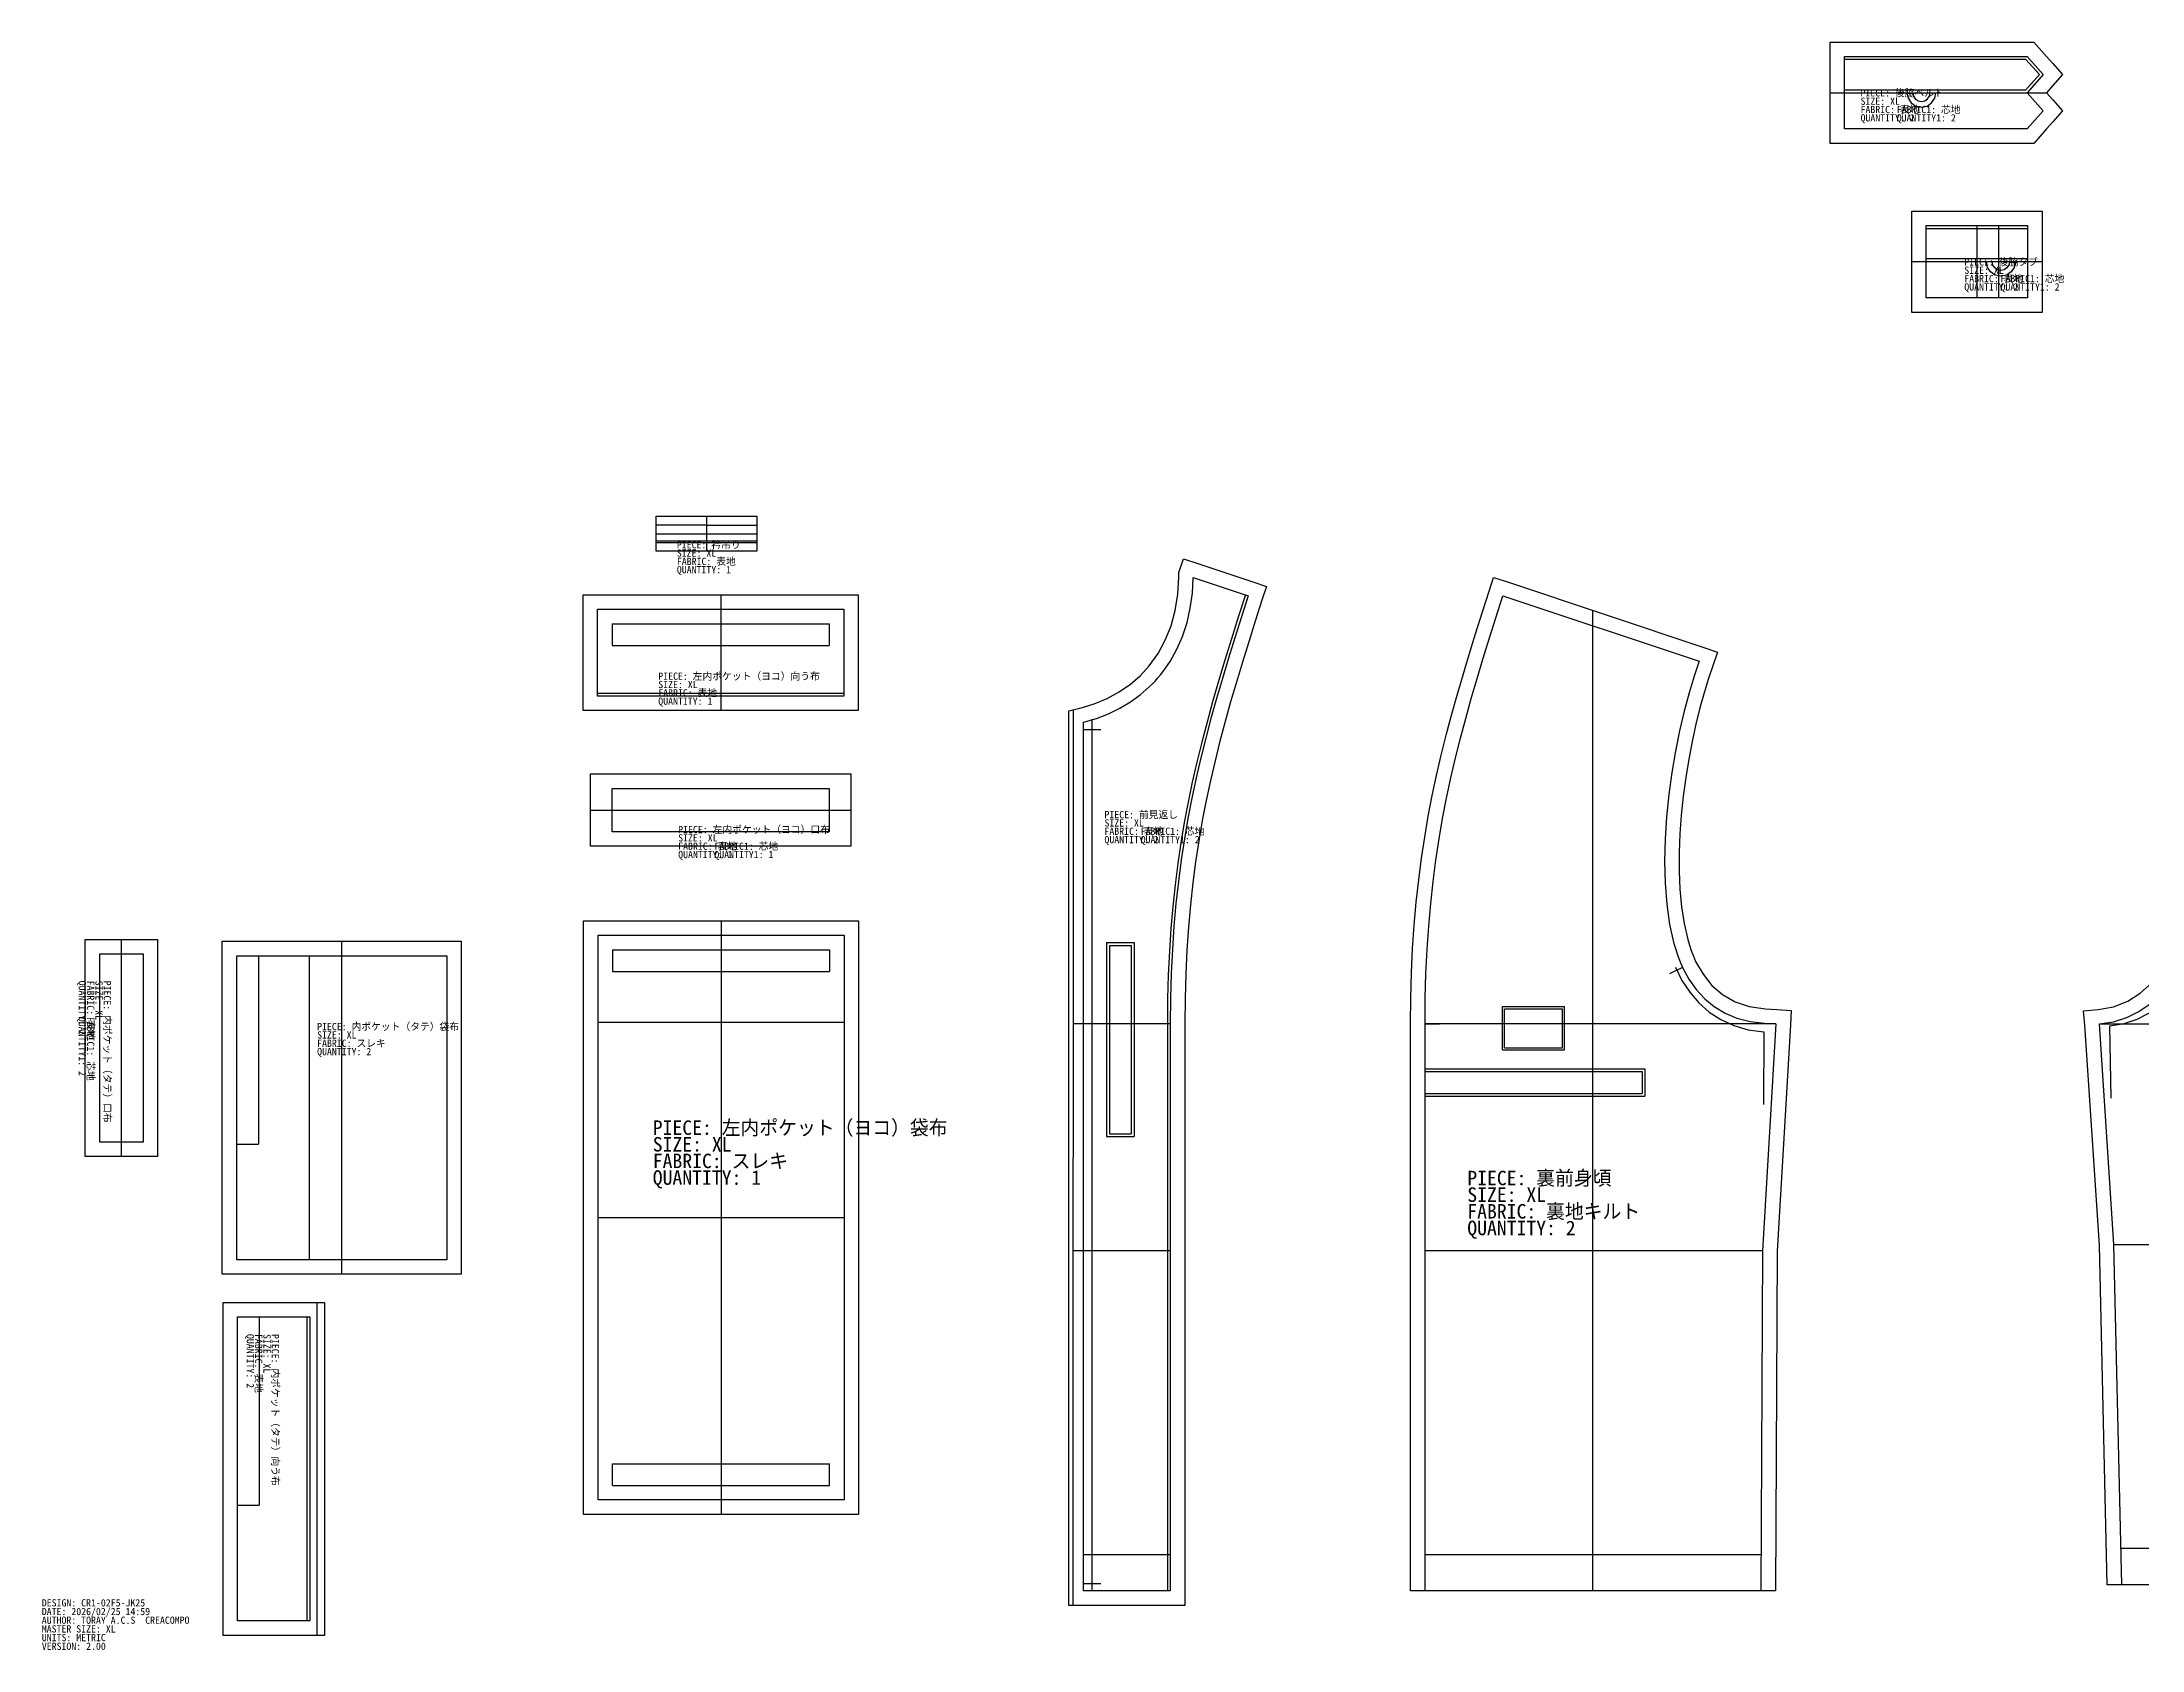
# Model space of a CAD drawing. Header units: metres. Extents: x 0 to 3078, y 20 to 2413.
# Drawn here: x 0 to 1451, y 20 to 1131 of the extents above; entities that cross this region are included whole.
import ezdxf

# ---------------------------------------------------------------- set-up
doc = ezdxf.new("R2010")
doc.units = ezdxf.units.M

# ---------------------------------------------------------------- blocks, each defined once
blk = doc.blocks.new('P0003_06')
at = {"layer": '1'}
for p, q in [((34.7734, 18), (0, 18)), ((34.7734, 24), (34.7734, 0)), ((34.7734, 18), (69.5469, 18)), ((0, 12), (69.5469, 12)), ((0, 7), (69.5469, 7)), ((0, 6), (69.5469, 6))]:
    blk.add_line(p, q, dxfattribs=at)
blk.add_lwpolyline([(0, 0), (0, 24), (34.7734, 24), (69.5469, 24), (69.5469, 0), (34.7734, 0), (0, 0)], dxfattribs=at)
blk.add_lwpolyline([(0, 0), (0, 24), (34.7734, 24), (69.5469, 24), (69.5469, 0), (34.7734, 0), (0, 0)], dxfattribs=at)
for s, p in [('SIZE: XL', (14.2637, -3.8809)), ('PIECE: 衿吊り', (14.2637, 1.8691)), ('QUANTITY: 1', (14.2637, -15.3809)), ('FABRIC: 表地', (14.2637, -9.6309))]:
    blk.add_text(s, height=5, dxfattribs=at).set_placement(p)
blk = doc.blocks.new('P0014_06')
at = {"layer": '1'}
for p, q in [((126.0447, 0), (126.0447, 677.1328)), ((187.9534, 430.4766), (178.8586, 426.3191)), ((63.47, 373.6365), (63.47, 403.6365)), ((63.47, 403.6365), (106.47, 403.6365)), ((64.97, 375.1365), (64.97, 402.1365)), ((64.97, 402.1365), (104.97, 402.1365)), ((104.97, 375.1365), (104.97, 402.1365)), ((106.47, 373.6365), (106.47, 403.6365)), ((10.0037, 391.5693), (20.0037, 391.5693)), ((252.4045, 391.5669), (10.0037, 391.5693)), ((244.0554, 386.0586), (243.762, 336.0596)), ((63.47, 373.6365), (106.47, 373.6365)), ((64.97, 375.1365), (104.97, 375.1365)), ((10.0034, 360.6365), (161.97, 360.6365)), ((10.0034, 358.6365), (159.97, 358.6365)), ((159.97, 358.6365), (159.97, 343.6365)), ((161.97, 360.6365), (161.97, 341.6365)), ((10.0032, 343.6365), (159.97, 343.6365)), ((10.0032, 341.6365), (161.97, 341.6365)), ((243.1682, 234.9592), (10.0022, 234.9592)), ((243.1682, 234.9592), (233.1682, 235.0051)), ((10.0002, 25.0715), (242.2043, 25.0715))]:
    blk.add_line(p, q, dxfattribs=at)
for points in [[(0, 0), (0.0037, 391.5693), (0.1672, 409.532), (0.6516, 426.8718), (1.4482, 443.6396), (2.5483, 459.8865), (3.9431, 475.6631), (5.624, 491.0203), (7.5823, 506.0088), (9.8091, 520.6794), (12.2959, 535.0833), (15.0339, 549.2708), (18.0144, 563.293), (21.2288, 577.2009), (24.6682, 591.0452), (28.324, 604.8765), (32.1875, 618.7456), (36.25, 632.7039), (40.5027, 646.8015), (44.9368, 661.0898), (49.5439, 675.6191), (54.3152, 690.4409), (57.3948, 699.9556), (66.9089, 696.8755), (202.5662, 651.5864), (212.0554, 648.4185), (208.8889, 638.9331), (205.8328, 630.1023), (202.823, 620.364), (199.907, 609.8247), (197.1306, 598.5906), (194.5398, 586.7681), (192.1814, 574.4634), (190.1013, 561.7827), (188.3464, 548.8328), (186.9758, 535.8911), (186.011, 522.8953), (185.5032, 509.9539), (185.5027, 497.1746), (186.0618, 484.666), (187.2302, 472.5359), (189.0598, 460.8923), (191.6008, 449.844), (192.7175, 446.0144), (193.9797, 442.2249), (195.3928, 438.489), (196.9607, 434.8203), (202.0471, 425.9368), (208.2439, 418.2378), (215.6013, 411.8599), (224.1687, 406.9382), (233.9968, 403.6094), (245.1355, 402.009), (252.9885, 401.5498), (262.9714, 400.9661), (262.387, 390.9783), (257.7771, 312.8098), (253.1667, 234.6416), (252.0896, 0.0002), (0, 0)], [(10, 0), (10.0037, 391.5693), (10.166, 409.3474), (10.647, 426.509), (11.4377, 443.1045), (12.5295, 459.1841), (13.9138, 474.7981), (15.5818, 489.9968), (17.5244, 504.8308), (19.7336, 519.3501), (22.2, 533.605), (24.9153, 547.646), (27.8706, 561.5237), (31.0571, 575.2878), (34.4663, 588.989), (38.0891, 602.6775), (41.9172, 616.4038), (45.9419, 630.218), (50.1538, 644.1704), (54.5449, 658.3115), (59.1062, 672.6919), (63.8291, 687.3613), (199.3992, 642.1013), (195.8591, 631.7839), (192.3767, 620.2422), (189.0266, 607.6438), (185.8821, 594.1563), (183.0168, 579.9468), (180.5042, 565.1831), (178.4187, 550.0327), (176.8333, 534.6631), (175.8215, 519.2417), (175.4573, 503.936), (175.8147, 488.9136), (176.967, 474.3416), (178.988, 460.3879), (181.9514, 447.2197), (183.1985, 442.95), (184.6111, 438.7261), (186.1946, 434.5632), (187.9534, 430.4766), (192.3137, 422.5339), (197.4021, 415.356), (203.2419, 409.0081), (209.8582, 403.5566), (217.2732, 399.0667), (225.5115, 395.6045), (234.5964, 393.2358), (244.5515, 392.0261), (252.4045, 391.5669), (247.7864, 313.2629), (243.1682, 234.9592), (242.0896, 0.0002), (10, 0)]]:
    blk.add_lwpolyline(points, dxfattribs=at)
at = {"layer": '1', "linetype": '3'}
blk.add_lwpolyline([(182.9788, 430.8274), (187.5012, 421.6965), (192.8801, 413.437), (199.1316, 406.1179), (206.2717, 399.8088), (214.3181, 394.5789), (223.2864, 390.4976), (233.1931, 387.6345), (244.0554, 386.0586)], dxfattribs=at)
at = {"layer": '1'}
for s, p in [('PIECE: 裏前身頃', (39.2161, 280.1995)), ('SIZE: XL', (39.2161, 268.6995)), ('FABRIC: 裏地キルト', (39.2161, 257.1995)), ('QUANTITY: 2', (39.2161, 245.6995))]:
    blk.add_text(s, height=10, dxfattribs=at).set_placement(p)
blk = doc.blocks.new('P0015_06')
at = {"layer": '1'}
for p, q in [((316.9126, 692.2002), (316.9126, 698.3462)), ((322.8394, 692.2002), (322.8394, 698.3032)), ((336.8926, 0), (336.8926, 708.436)), ((350.9458, 692.2002), (350.9458, 698.3032)), ((356.8726, 692.1997), (356.8726, 698.3462)), ((316.9126, 692.2002), (336.8926, 692.2002)), ((316.9126, 692.2002), (322.8394, 686.2734)), ((322.8394, 686.2734), (336.8926, 686.2734)), ((356.8726, 692.2002), (336.8926, 692.2002)), ((350.9458, 686.2734), (336.8926, 686.2734)), ((356.8726, 692.2002), (350.9458, 686.2734)), ((311.8926, 678.4482), (311.8926, 613.448)), ((311.8926, 678.4482), (336.8926, 678.4482)), ((313.3926, 676.9482), (313.3926, 614.948)), ((336.8926, 676.9482), (313.3926, 676.9482)), ((361.8926, 678.4482), (336.8926, 678.4482)), ((336.8926, 676.9482), (360.3926, 676.9482)), ((360.3926, 676.9482), (360.3926, 614.948)), ((361.8926, 678.4482), (361.8926, 613.448)), ((336.8926, 613.448), (311.8926, 613.448)), ((336.8926, 614.948), (313.3926, 614.948)), ((331.8926, 613.448), (331.8926, 607.448)), ((336.8926, 614.948), (360.3926, 614.948)), ((336.8926, 613.448), (361.8926, 613.448)), ((341.8926, 613.448), (341.8926, 607.448)), ((331.8926, 607.448), (341.8926, 607.448)), ((78.7915, 452.4451), (88.2437, 449.1809)), ((594.9941, 452.4451), (585.542, 449.1809)), ((10.8506, 387.2993), (336.8926, 387.2993)), ((18.9277, 336.0105), (17.9824, 386.0017)), ((20.8398, 234.9021), (30.8369, 235.134)), ((20.8398, 234.9021), (336.8926, 234.9021)), ((652.9453, 234.9021), (642.9482, 235.134)), ((337.0879, 25), (25.7573, 25.0042)), ((336.6978, 25), (648.0283, 25.0042))]:
    blk.add_line(p, q, dxfattribs=at)
for points in [[(336.8926, 0), (16.2871, 0.0042), (10.8477, 234.459), (0.8872, 386.4119), (0, 396.3723), (9.9634, 397.2598), (20.7271, 399.2319), (30.418, 403.0293), (39.0938, 408.4983), (46.8125, 415.4858), (53.6328, 423.8379), (59.6128, 433.4011), (64.811, 444.0222), (69.3374, 455.7097), (69.7739, 457.0479), (73.1963, 468.9058), (75.9893, 481.4414), (78.1851, 494.5371), (79.8164, 508.0757), (80.9165, 521.9397), (81.5181, 536.0112), (81.6533, 550.1731), (81.355, 564.3079), (80.6558, 578.2979), (79.5889, 592.0259), (78.1865, 605.3743), (76.4819, 618.2256), (74.5068, 630.4622), (72.2949, 641.9668), (69.8784, 652.6221), (67.436, 661.8057), (67.29, 662.3101), (64.6426, 671.4204), (74.0986, 674.7168), (246.397, 734.7769), (256.9126, 738.4424), (260.2041, 728.9995), (264.8618, 725.1548), (269.8237, 721.8076), (275.0557, 718.9238), (280.5249, 716.4692), (286.1973, 714.4097), (292.0396, 712.7109), (299.2915, 711.0894), (306.6899, 709.8965), (314.1914, 709.084), (321.7539, 708.6021), (329.3354, 708.4023), (336.8926, 708.436), (344.4497, 708.4023), (352.0313, 708.6021), (359.5938, 709.084), (367.0952, 709.8965), (374.4937, 711.0894), (381.7456, 712.7109), (387.5879, 714.4097), (393.2603, 716.4692), (398.7295, 718.9238), (403.9614, 721.8076), (408.9233, 725.1548), (413.5811, 728.9995), (416.8726, 738.4424), (427.3882, 734.7769), (599.687, 674.7168), (609.2896, 671.9263), (606.4951, 662.3101), (603.9072, 652.6221), (601.4917, 641.9668), (599.2808, 630.4624), (597.3076, 618.2258), (595.6045, 605.375), (594.2041, 592.0269), (593.1392, 578.2993), (592.4419, 564.3093), (592.145, 550.1746), (592.2813, 536.0127), (592.8828, 521.9407), (593.9824, 508.0764), (595.6128, 494.5369), (597.8062, 481.4399), (600.5957, 468.9031), (604.0132, 457.0432), (604.4463, 455.7092), (608.9063, 444.1821), (614.0884, 433.5557), (620.0503, 423.9829), (626.8501, 415.6169), (634.5459, 408.6106), (643.1958, 403.1172), (652.8579, 399.2896), (663.5898, 397.281), (673.5679, 396.627), (672.9136, 386.6453), (662.9375, 234.4592), (657.498, 0.0042), (336.8926, 0)], [(336.8926, 0), (26.29, 0.0039), (20.8398, 234.9021), (10.8506, 387.2993), (20.7178, 388.8901), (29.8398, 391.7849), (38.2393, 395.9045), (45.9404, 401.1709), (52.9663, 407.5051), (59.3408, 414.8286), (65.0869, 423.063), (70.2285, 432.1296), (74.7886, 441.95), (78.7915, 452.4451), (79.2803, 453.9441), (82.7979, 466.144), (85.6724, 479.0408), (87.937, 492.5134), (89.625, 506.4412), (90.7686, 520.7034), (91.4014, 535.1792), (91.5562, 549.7476), (91.2666, 564.2878), (90.5645, 578.6792), (89.4839, 592.8008), (88.0571, 606.532), (86.3179, 619.7517), (84.2988, 632.3391), (82.0327, 644.1738), (79.5532, 655.1343), (76.8926, 665.1006), (249.6885, 725.334), (258.3579, 717.5352), (268.0015, 711.3252), (278.4502, 706.5435), (289.5366, 703.0293), (301.0923, 700.6221), (312.9487, 699.1611), (324.9385, 698.4854), (336.8926, 698.4346), (348.8467, 698.4854), (360.8364, 699.1611), (372.6929, 700.6221), (384.2485, 703.0293), (395.335, 706.5435), (405.7837, 711.3252), (415.4272, 717.5352), (424.0967, 725.334), (596.8926, 665.1006), (594.2319, 655.1343), (591.7524, 644.1738), (589.4863, 632.3391), (587.4673, 619.7517), (585.728, 606.532), (584.3018, 592.8008), (583.2212, 578.6792), (582.519, 564.2878), (582.2295, 549.7476), (582.3843, 535.1792), (583.0171, 520.7034), (584.1606, 506.4412), (585.8486, 492.5134), (588.1133, 479.0408), (590.9878, 466.144), (594.5054, 453.9441), (594.9941, 452.4451), (598.9971, 441.95), (603.5571, 432.1296), (608.6987, 423.063), (614.4448, 414.8286), (620.8193, 407.5051), (627.8452, 401.1709), (635.5464, 395.9045), (643.9458, 391.7849), (653.0679, 388.8901), (662.9351, 387.2993), (652.9453, 234.9021), (647.4956, 0.0039), (336.8926, 0)], [(336.8926, 494.0066), (332.9048, 493.4707), (329.3218, 491.9587), (326.2861, 489.6133), (323.9404, 486.5774), (322.4282, 482.9941), (321.8926, 479.0066), (322.4282, 475.019), (323.9404, 471.4358), (326.2861, 468.3999), (329.3218, 466.0544), (332.9048, 464.5425), (336.8926, 464.0066)], [(336.8926, 489.0066), (333, 488.2207), (329.8213, 486.0779), (327.6782, 482.8994), (326.8926, 479.0066), (327.6782, 475.1143), (329.8213, 471.9355), (333, 469.7925), (336.8926, 469.0066)]]:
    blk.add_lwpolyline(points, dxfattribs=at)
at = {"layer": '1', "linetype": '3'}
blk.add_lwpolyline([(17.9824, 386.0017), (27.9429, 387.7002), (37.085, 390.7151), (45.4355, 394.9653), (53.0225, 400.3701), (59.874, 406.8481), (66.0176, 414.3186), (71.4814, 422.7004), (76.2925, 431.9126), (80.479, 441.8738), (84.0684, 452.5034)], dxfattribs=at)
at = {"layer": '1'}
for s, height, p in [('COMMENT: NP', 7, (244.3311, 713.8413)), ('COMMENT: SP', 7, (83.3188, 657.6016)), ('COMMENT: CB', 11, (330.8008, 471.2878))]:
    blk.add_text(s, height=height, rotation=1.6026, dxfattribs=at).set_placement(p)
for s, p in [('PIECE: 裏後身頃', (276.021, 302.3318)), ('SIZE: XL', (276.021, 290.8318)), ('FABRIC: 裏地キルト', (276.021, 279.3318)), ('QUANTITY: 1', (276.021, 267.8318))]:
    blk.add_text(s, height=10, dxfattribs=at).set_placement(p)
blk = doc.blocks.new('P0016_06')
at = {"layer": '1'}
blk.add_line((0, 25), (180, 25), dxfattribs=at)
for points in [[(0, 0), (0, 10), (0, 25), (0, 40), (0, 50), (15, 50), (165, 50), (180, 50), (180, 40), (180, 25), (180, 10), (180, 0), (165, 0), (15, 0), (0, 0)], [(15, 10), (15, 25), (15, 40), (165, 40), (165, 25), (165, 10), (15, 10)]]:
    blk.add_lwpolyline(points, dxfattribs=at)
for s, p in [('PIECE: 左内ポケット（ヨコ）口布', (60.6226, 9.0615)), ('SIZE: XL', (60.6226, 3.3115)), ('FABRIC: 表地', (60.6226, -2.4385)), ('FABRIC1: 芯地', (85.6226, -2.4385)), ('QUANTITY: 1', (60.6226, -8.1885)), ('QUANTITY1: 1', (85.6226, -8.1885))]:
    blk.add_text(s, height=5, dxfattribs=at).set_placement(p)
blk = doc.blocks.new('P0017_06')
at = {"layer": '1'}
for p, q in [((95, 410), (95, 0)), ((20, 390), (20, 375)), ((20, 390), (170, 390)), ((170, 390), (170, 375)), ((20, 375), (170, 375)), ((10, 340), (180, 340)), ((10, 205), (180, 205)), ((20, 20), (20, 35)), ((20, 35), (170, 35)), ((170, 20), (170, 35)), ((20, 20), (170, 20))]:
    blk.add_line(p, q, dxfattribs=at)
for points in [[(0, 0), (0, 10), (0, 205), (0, 400), (0, 410), (10, 410), (180, 410), (190, 410), (190, 400), (190, 205), (190, 10), (190, 0), (180, 0), (10, 0), (0, 0)], [(10, 10), (10, 205), (10, 400), (180, 400), (180, 205), (180, 10), (10, 10)]]:
    blk.add_lwpolyline(points, dxfattribs=at)
for s, p in [('PIECE: 左内ポケット（ヨコ）袋布', (47.8059, 262.1414)), ('SIZE: XL', (47.8059, 250.6414)), ('FABRIC: スレキ', (47.8059, 239.1414)), ('QUANTITY: 1', (47.8059, 227.6414))]:
    blk.add_text(s, height=10, dxfattribs=at).set_placement(p)
blk = doc.blocks.new('P0018_06')
at = {"layer": '1'}
for p, q in [((95, 79.9998), (95, 0)), ((20, 59.9998), (20, 45)), ((20, 59.9998), (170, 59.9998)), ((170, 59.9998), (170, 45)), ((20, 45), (170, 45)), ((10, 12), (180, 12))]:
    blk.add_line(p, q, dxfattribs=at)
for points in [[(0, 0), (0, 10), (0, 69.9998), (0, 79.9998), (10, 79.9998), (180, 79.9998), (190, 79.9998), (190, 69.9998), (190, 10), (190, 0), (180, 0), (10, 0), (0, 0)], [(10, 10), (10, 69.9998), (180, 69.9998), (180, 10), (10, 10)]]:
    blk.add_lwpolyline(points, dxfattribs=at)
for s, p in [('SIZE: XL', (51.8708, 15.498)), ('PIECE: 左内ポケット（ヨコ）向う布', (51.8708, 21.248)), ('FABRIC: 表地', (51.8708, 9.748)), ('QUANTITY: 1', (51.8708, 3.998))]:
    blk.add_text(s, height=5, dxfattribs=at).set_placement(p)
blk = doc.blocks.new('P0024_06')
at = {"layer": '1'}
for p, q in [((135.2852, 58), (10, 58)), ((135.2852, 58), (144.5591, 47.5)), ((135.2852, 37), (144.5591, 47.5)), ((0, 35), (149.5293, 35)), ((10, 37), (135.2852, 37))]:
    blk.add_line(p, q, dxfattribs=at)
for points in [[(0, 0), (0, 10), (0, 35), (0, 60), (0, 70), (10, 70), (127.3545, 70), (140.6968, 70), (149.5293, 60), (153.8989, 55.0527), (160.5698, 47.5), (153.8989, 39.9473), (149.5293, 35), (153.8989, 30.0527), (160.5698, 22.5), (153.8989, 14.9473), (149.5293, 10), (140.6968, 0), (127.3545, 0), (10, 0), (0, 0)], [(10, 10), (10, 35), (10, 60), (136.187, 60), (147.2275, 47.5), (136.187, 35), (147.2275, 22.5), (136.187, 10), (10, 10)], [(53.0933, 35), (53.8794, 31.1074), (56.0225, 27.9287), (59.2012, 25.7856), (63.0933, 25), (66.9858, 25.7856), (70.1646, 27.9287), (72.3076, 31.1074), (73.0933, 35)], [(57.0933, 35), (57.5649, 32.6646), (58.8506, 30.7573), (60.7578, 29.4717), (63.0933, 29), (65.4287, 29.4717), (67.3359, 30.7573), (68.6216, 32.6646), (69.0933, 35)]]:
    blk.add_lwpolyline(points, dxfattribs=at)
for s, p in [('SIZE: XL', (21.0322, 26.6245)), ('PIECE: 後脇ベルト', (21.0322, 32.3745)), ('QUANTITY: 2', (21.0322, 15.1245)), ('FABRIC: 表地', (21.0322, 20.8745)), ('QUANTITY1: 2', (46.0322, 15.1245)), ('FABRIC1: 芯地', (46.0322, 20.8745))]:
    blk.add_text(s, height=5, dxfattribs=at).set_placement(p)
blk = doc.blocks.new('P0025_06')
at = {"layer": '1'}
for p, q in [((45, 60), (45, 35)), ((60, 60), (60, 35)), ((10, 58), (80, 58)), ((90, 35), (0, 35)), ((80, 37), (10, 37)), ((45, 35), (45, 10)), ((60, 35), (60, 10))]:
    blk.add_line(p, q, dxfattribs=at)
for points in [[(90, 35), (90, 10), (90, 0), (80, 0), (45, 0), (10, 0), (0, 0), (0, 10), (0, 35), (0, 60), (0, 70), (10, 70), (45, 70), (80, 70), (90, 70), (90, 60), (90, 35)], [(80, 35), (80, 10), (45, 10), (10, 10), (10, 35), (10, 60), (45, 60), (80, 60), (80, 35)], [(71.5151, 35), (70.729, 31.1074), (68.5859, 27.9287), (65.4072, 25.7856), (61.5151, 25), (57.6226, 25.7856), (54.4438, 27.9287), (52.3008, 31.1074), (51.5151, 35)], [(67.5151, 35), (67.0435, 32.6646), (65.7578, 30.7573), (63.8506, 29.4717), (61.5151, 29), (59.1797, 29.4717), (57.2725, 30.7573), (55.9868, 32.6646), (55.5151, 35)]]:
    blk.add_lwpolyline(points, dxfattribs=at)
for s, p in [('SIZE: XL', (36.2915, 26.6245)), ('PIECE: 後脇タブ', (36.2915, 32.3745)), ('QUANTITY: 2', (36.2915, 15.1245)), ('FABRIC: 表地', (36.2915, 20.8745)), ('QUANTITY1: 2', (61.2915, 15.1245)), ('FABRIC1: 芯地', (61.2915, 20.8745))]:
    blk.add_text(s, height=5, dxfattribs=at).set_placement(p)
blk = doc.blocks.new('P0026_06')
at = {"layer": '1'}
for p, q in [((2.9995, 0.0002), (3.0054, 618.592)), ((15.9995, 10.0002), (16.0054, 612.1262)), ((10.0054, 605.0496), (22.0054, 605.0496)), ((26.0042, 457.7808), (26.0034, 323.7808)), ((26.0042, 457.7808), (45.0042, 457.7808)), ((28.0039, 455.7808), (28.0034, 325.7808)), ((28.0039, 455.7808), (43.0039, 455.7808)), ((43.0039, 455.7808), (43.0034, 325.7808)), ((45.0042, 457.7808), (45.0034, 323.7808)), ((70.0037, 401.5693), (3.0034, 401.5698)), ((70.0037, 401.5693), (60.0037, 401.5693)), ((68.0037, 401.5693), (68, 10)), ((26.0034, 323.7808), (45.0034, 323.7808)), ((28.0034, 325.7808), (43.0034, 325.7808)), ((70.0022, 244.9592), (3.002, 244.9592)), ((10.0908, 35.0715), (70.0002, 35.0715)), ((10, 15.0002), (22, 15.0002))]:
    blk.add_line(p, q, dxfattribs=at)
for points in [[(80, 0), (70, 0), (10, 0.0002), (0, 0.0002), (0, 10.0002), (0, 15.0002), (0.0054, 605.0496), (0.0054, 607.5159), (0.0054, 617.832), (7.5493, 619.7434), (10.0061, 620.3955), (17.3225, 622.7117), (26.3958, 626.4744), (34.7576, 631.0105), (42.3962, 636.2979), (49.2996, 642.3157), (55.4561, 649.042), (61.5264, 657.5095), (66.5325, 666.7244), (70.4697, 676.6433), (73.334, 687.2219), (75.1204, 698.4167), (75.8245, 710.1838), (75.8672, 713.3733), (79.0339, 722.8586), (88.9902, 719.5349), (126.9956, 706.8469), (136.4812, 703.6799), (133.3147, 694.1946), (128.6443, 679.6897), (124.1326, 665.4702), (119.7878, 651.4861), (115.6191, 637.6875), (111.6353, 624.0251), (107.8447, 610.4487), (104.2563, 596.9089), (100.8792, 583.356), (97.7219, 569.7397), (94.793, 556.0107), (92.1016, 542.1191), (89.656, 528.0151), (87.4656, 513.6492), (85.5386, 498.9714), (83.884, 483.9319), (82.5105, 468.4812), (81.427, 452.5691), (80.6423, 436.1465), (80.1648, 419.1631), (80.0037, 401.5693), (80, 10), (80, 0)], [(70, 10), (10, 10.0002), (10.0054, 610.0496), (18.8955, 612.6729), (27.2717, 615.8955), (35.1252, 619.6968), (42.4478, 624.0566), (49.231, 628.9539), (55.4663, 634.3684), (57.4939, 636.3594), (59.4602, 638.4165), (61.363, 640.5361), (63.2002, 642.7151), (64.969, 644.9497), (66.6677, 647.2366), (68.2939, 649.5723), (69.8455, 651.9531), (74.5486, 660.3374), (78.4534, 669.2844), (81.5464, 678.7615), (83.8147, 688.7361), (85.2449, 699.1765), (85.8235, 710.0496), (123.8289, 697.3616), (119.1062, 682.6921), (114.5449, 668.3118), (110.1538, 654.1707), (105.9417, 640.218), (101.9172, 626.4038), (98.0891, 612.6775), (94.4661, 598.989), (91.0569, 585.2878), (87.8704, 571.5237), (84.9153, 557.6462), (82.2, 543.605), (79.7334, 529.3501), (77.5244, 514.8308), (75.5815, 499.9968), (73.9138, 484.7981), (72.5295, 469.1841), (71.4377, 453.1045), (70.647, 436.509), (70.166, 419.3474), (70.0037, 401.5693), (70, 10)]]:
    blk.add_lwpolyline(points, dxfattribs=at)
at = {"layer": '1', "linetype": '2'}
blk.add_lwpolyline([(121.926, 697.9773), (116.9592, 682.5295), (112.2026, 667.4773), (107.6606, 652.7656), (103.3386, 638.3394), (99.241, 624.144), (95.3728, 610.1245), (91.7388, 596.2256), (88.3435, 582.3931), (85.1924, 568.5715), (82.2898, 554.7063), (79.6409, 540.7422), (77.25, 526.6248), (75.1226, 512.2988), (73.2629, 497.7095), (71.6763, 482.802), (70.3669, 467.5212), (69.3403, 451.8125), (68.6011, 435.6208), (68.1538, 418.8914), (68.0037, 401.5693)], dxfattribs=at)
at = {"layer": '1'}
for s, p in [('SIZE: XL', (24.4932, 537.9167)), ('PIECE: 前見返し', (24.4932, 543.6667)), ('FABRIC: 表地', (24.4932, 532.1667)), ('FABRIC1: 芯地', (49.4932, 532.1667)), ('QUANTITY: 2', (24.4932, 526.4167)), ('QUANTITY1: 2', (49.4932, 526.4167))]:
    blk.add_text(s, height=5, dxfattribs=at).set_placement(p)
blk = doc.blocks.new('P0027_06')
at = {"layer": '1'}
for p, q in [((25.001, 220), (25.0002, 90)), ((58.001, 220), (58, 10)), ((65, 0), (65.001, 230)), ((10.0002, 90), (25.0002, 90))]:
    blk.add_line(p, q, dxfattribs=at)
for points in [[(70, 0), (60, 0), (10, 0), (0, 0), (0, 10), (0.001, 220), (0.001, 230), (10.001, 230), (60.001, 230), (70.001, 230), (70.001, 220), (70, 10), (70, 0)], [(60, 10), (10, 10), (10.001, 220), (60.001, 220), (60, 10)]]:
    blk.add_lwpolyline(points, dxfattribs=at)
for s, p in [('QUANTITY: 2', (16.4053, 208.1965)), ('FABRIC: 表地', (22.1553, 208.1965)), ('SIZE: XL', (27.9053, 208.1965)), ('PIECE: 内ポケット（タテ）向う布', (33.6553, 208.1965))]:
    blk.add_text(s, height=5, rotation=270, dxfattribs=at).set_placement(p)
blk = doc.blocks.new('P0028_06')
at = {"layer": '1'}
for p, q in [((25.001, 219.9998), (25.0002, 90)), ((60.001, 219.9998), (60, 10)), ((82.501, 0), (82.501, 230)), ((10.0002, 90), (25.0002, 90))]:
    blk.add_line(p, q, dxfattribs=at)
for points in [[(165.001, 0), (155.001, 0), (10, 0), (0, 0), (0, 10), (0.001, 220), (0.001, 230), (10.001, 230), (155.001, 229.9998), (165.001, 229.9998), (165.001, 219.9998), (165.001, 10), (165.001, 0)], [(155.001, 10), (10, 10), (10.001, 220), (155.001, 219.9998), (155.001, 10)]]:
    blk.add_lwpolyline(points, dxfattribs=at)
for s, p in [('PIECE: 内ポケット（タテ）袋布', (65.4854, 168.5938)), ('SIZE: XL', (65.4854, 162.8438)), ('FABRIC: スレキ', (65.4854, 157.0938)), ('QUANTITY: 2', (65.4854, 151.3438))]:
    blk.add_text(s, height=5, dxfattribs=at).set_placement(p)
blk = doc.blocks.new('P0029_06')
at = {"layer": '1'}
blk.add_line((25, 0.0005), (25.0005, 150.0005), dxfattribs=at)
for points in [[(49.9998, 0), (39.9998, 0.0002), (24.9998, 0.0005), (10, 0.0005), (0, 0.0005), (0, 10.0005), (0.0005, 140.0005), (0.0005, 150.0005), (10.0005, 150.0005), (25.0005, 150.0005), (40.0005, 150.0002), (50.0005, 150), (50.0005, 140), (49.9998, 10), (49.9998, 0)], [(40, 10.0005), (25, 10.0005), (10, 10.0005), (10.0005, 140.0005), (25.0005, 140.0005), (40.0005, 140.0005), (40, 10.0005)]]:
    blk.add_lwpolyline(points, dxfattribs=at)
for s, p in [('QUANTITY: 2', (-4.4526, 121.4746)), ('FABRIC: 表地', (1.2974, 121.4746)), ('SIZE: XL', (7.0474, 121.4746)), ('PIECE: 内ポケット（タテ）口布', (12.7974, 121.4746)), ('QUANTITY1: 2', (-4.4526, 96.4746)), ('FABRIC1: 芯地', (1.2974, 96.4746))]:
    blk.add_text(s, height=5, rotation=270, dxfattribs=at).set_placement(p)

msp = doc.modelspace()

# ---------------------------------------------------------------- block references
at = {"layer": '1'}
for name, p in [('P0024_06', (1235.353, 1060.5427)), ('P0025_06', (1291.7856, 943.7659)), ('P0003_06', (424.439, 778.9426)), ('P0015_06', (1410.5161, 64.9973)), ('P0026_06', (709.5896, 50.7314)), ('P0014_06', (945.5261, 60.7297)), ('P0018_06', (373.9868, 668.7793)), ('P0016_06', (378.9868, 575.0281)), ('P0017_06', (374.2468, 113.5737)), ('P0029_06', (30, 360.7449)), ('P0028_06', (124.7021, 279.4009)), ('P0027_06', (125.1887, 30))]:
    msp.add_blockref(name, p, dxfattribs=at)

# ---------------------------------------------------------------- texts
for s, p in [('DESIGN: CR1-02F5-JK25', (0, 50)), ('DATE: 2026/02/25 14:59', (0, 44)), ('AUTHOR: TORAY A.C.S  CREACOMPO', (0, 38)), ('MASTER SIZE: XL', (0, 32)), ('UNITS: METRIC', (0, 26)), ('VERSION: 2.00', (0, 20))]:
    msp.add_text(s, height=5, dxfattribs=at).set_placement(p)

doc.saveas('drawing.dxf')
